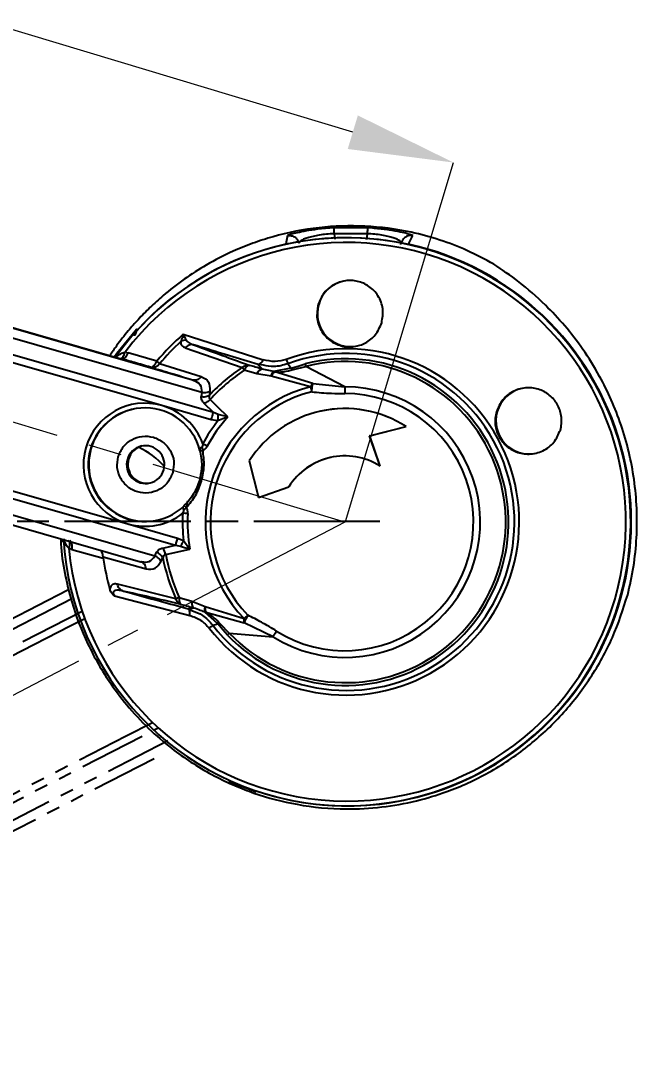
# Model space of a CAD drawing. Header units: millimetres. Extents: x 2301 to 4250, y 838 to 2217.
# Drawn here: x 3939.9 to 3998.5, y 1198 to 1297.4 of the extents above; entities that cross this region are included whole.
import ezdxf

# ---------------------------------------------------------------- set-up
doc = ezdxf.new("R2010")
doc.units = ezdxf.units.MM
for name, pattern in [('AM_ISO08W050', [18, 12, -1.5, 3, -1.5]), ('CENTER2', [28.575, 19.05, -3.175, 3.175, -3.175]), ('PHANTOM', [12.7, 6.35, -1.27, 1.27, -1.27, 1.27, -1.27])]:
    doc.linetypes.add(name, pattern=pattern)
for name, color, linetype, lineweight in [('AM_5', 3, 'Continuous', 25), ('AM_7', 4, 'AM_ISO08W050', 25), ('单点划线', 1, 'CENTER2', 13), ('标注', 3, 'Continuous', 13)]:
    doc.layers.add(name, color=color, linetype=linetype, lineweight=lineweight)
doc.styles.add('SLDTEXTSTYLE1', font='txt.shx', dxfattribs={"width": 0.7, "bigfont": 'gbcbig.shx'})
doc.dimstyles.new('SLDDIMSTYLE12$0', dxfattribs={"dimtxt": 12, "dimasz": 10, "dimexe": 0, "dimexo": 0.0625, "dimgap": 0.875, "dimtad": 1, "dimdec": 1, "dimlfac": 1.8, "dimrnd": 1e-09, "dimzin": 12, "dimdsep": 46, "dimtxsty": 'SLDTEXTSTYLE1', "dimcen": 0.09, "dimdle": 8.16, "dimclrd": 3, "dimclre": 3, "dimadec": 0, "dimazin": 3, "dimtfac": 1, "dimtdec": 1, "dimtofl": 0, "dimtmove": 0, "dimatfit": 3, "dimfxl": 0, "dimfrac": 2, "dimtolj": 1, "dimlwd": 5, "dimlwe": 5, "dimarcsym": 0})
doc.dimstyles.new('SLDDIMSTYLE12$2', dxfattribs={"dimtxt": 12, "dimasz": 10, "dimexe": 0, "dimexo": 0.0625, "dimgap": 0.875, "dimtad": 1, "dimdec": 1, "dimlfac": 1.8, "dimrnd": 1e-09, "dimzin": 12, "dimdsep": 46, "dimtxsty": 'SLDTEXTSTYLE1', "dimcen": 0.09, "dimdle": 8.16, "dimclrd": 3, "dimclre": 3, "dimadec": 0, "dimazin": 3, "dimtfac": 1, "dimtdec": 1, "dimtofl": 0, "dimtmove": 0, "dimatfit": 3, "dimfxl": 0, "dimfrac": 2, "dimtolj": 1, "dimlwd": 5, "dimlwe": 5, "dimarcsym": 0})

# ---------------------------------------------------------------- blocks, each defined once
blk = doc.blocks.new('*D69')
at = {"layer": 'Defpoints', "color": 0, "transparency": 16777216}
for p in [(3727.267, 1323.032), (3728.403, 1258.172), (3970.682, 1249.718), (3970.682, 1249.718), (3745.391, 1132.299)]:
    blk.add_point(p, dxfattribs=at)
at = {"layer": '标注', "color": 3, "linetype": 'Continuous', "lineweight": 5, "transparency": 16777216}
blk.add_arc((3970.682, 1249.718), 242.426, 165.60197, 205.16456, dxfattribs=at)
at = {"layer": '标注', "color": 3, "transparency": 16777216}
for points in [[(3734.265, 1310.447), (3737.476, 1309.551), (3738.556, 1319.632)], [(3752.758, 1147.374), (3749.771, 1145.894), (3755.703, 1137.673)]]:
    blk.add_solid(points, dxfattribs=at)
at = {"layer": '标注', "color": 0, "transparency": 16777216, "insert": (3735.174, 1227.526), "char_height": 10, "attachment_point": 5, "rotation": 275.38327, "style": 'SLDTEXTSTYLE1'}
blk.add_mtext('\\A1;60%%D', dxfattribs=at)
blk = doc.blocks.new('*D76')
at = {"layer": 'AM_5', "color": 3, "linetype": 'Continuous', "lineweight": 5, "transparency": 16777216}
blk.add_arc((3970.773, 1249.79), 210.812, 165.97795, 177.28188, dxfattribs=at)
at = {"layer": 'AM_5', "color": 3, "transparency": 16777216}
for points in [[(3764.636, 1301.311), (3767.85, 1300.427), (3768.896, 1310.511)], [(3761.865, 1259.748), (3758.533, 1259.827), (3759.962, 1249.79)]]:
    blk.add_solid(points, dxfattribs=at)
at = {"layer": 'Defpoints', "color": 0, "transparency": 16777216}
for p in [(3727.267, 1323.032), (3763.948, 1290.593), (3738.497, 1249.79), (3970.879, 1249.758), (3974.027, 1249.79)]:
    blk.add_point(p, dxfattribs=at)
at = {"layer": 'AM_5', "color": 0, "transparency": 16777216, "insert": (3755.405, 1281.478), "char_height": 12, "attachment_point": 5, "rotation": 81.62991, "style": 'SLDTEXTSTYLE1'}
blk.add_mtext('\\A1;15%%D', dxfattribs=at)
blk = doc.blocks.new('*D59')
at = {"layer": 'AM_5', "color": 3, "linetype": 'Continuous', "lineweight": 5, "transparency": 16777216}
for p, q in [((3781.387, 1307.769), (3791.403, 1341.021)), ((3971.439, 1286.797), (3800.978, 1338.138))]:
    blk.add_line(p, q, dxfattribs=at)
at = {"layer": 'AM_5', "color": 3, "lineweight": 5, "transparency": 16777216}
blk.add_line((3970.735, 1249.786), (3981.014, 1283.913), dxfattribs=at)
at = {"layer": 'AM_5', "color": 3, "transparency": 16777216}
for points in [[(3801.458, 1339.733), (3800.497, 1336.542), (3791.403, 1341.021)], [(3971.92, 1288.393), (3970.958, 1285.201), (3981.014, 1283.913)]]:
    blk.add_solid(points, dxfattribs=at)
at = {"layer": 'Defpoints', "color": 0, "transparency": 16777216}
for p in [(3791.403, 1341.021), (3781.369, 1307.709), (3970.717, 1249.726)]:
    blk.add_point(p, dxfattribs=at)
at = {"layer": 'AM_5', "color": 0, "transparency": 16777216, "insert": (3886.369, 1319.599), "char_height": 12, "attachment_point": 5, "rotation": 343.23837, "style": 'SLDTEXTSTYLE1'}
blk.add_mtext('\\A1;225', dxfattribs=at)

msp = doc.modelspace()

# ---------------------------------------------------------------- linework, layer by layer
at = {"color": 7, "linetype": 'Continuous', "lineweight": 25}
for p, q in [((3965.277, 1276.992), (3965.226, 1276.961)), ((3969.629, 1277.702), (3968.086, 1277.562)), ((3972.846, 1277.702), (3969.629, 1277.702)), ((3972.803, 1277.147), (3969.655, 1277.147)), ((3969.655, 1277.147), (3969.724, 1276.62)), ((3972.803, 1277.147), (3972.736, 1276.581)), ((3973.344, 1277.668), (3972.846, 1277.702)), ((3977.151, 1276.961), (3976.967, 1277.048)), ((3965.199, 1276.156), (3965.187, 1276.153)), ((3968.196, 1270.425), (3968.143, 1270.414)), ((3937.176, 1268.725), (3956.212, 1263.267)), ((3949.41, 1265.229), (3937.2, 1268.731)), ((3936.901, 1267.855), (3957.071, 1262.07)), ((3955.316, 1267.58), (3955.238, 1267.294)), ((3955.316, 1267.58), (3962.903, 1265.167)), ((3955.316, 1267.58), (3955.438, 1267.345)), ((3958.186, 1260.149), (3936.459, 1266.379)), ((3955.503, 1266.31), (3960.932, 1264.441)), ((3953.284, 1260.804), (3936.257, 1265.687)), ((3948.929, 1265.367), (3948.942, 1265.405)), ((3949.324, 1265.275), (3949.48, 1265.244)), ((3949.48, 1265.244), (3949.41, 1265.229)), ((3949.78, 1265.898), (3950.091, 1265.834)), ((3952.802, 1265.032), (3950.091, 1265.834)), ((3962.442, 1264.701), (3959.293, 1265.663)), ((3952.203, 1264.456), (3952.435, 1264.387)), ((3953.074, 1264.797), (3957.036, 1263.557)), ((3962.329, 1263.809), (3961.112, 1264.164)), ((3962.957, 1264.636), (3962.442, 1264.701)), ((3963.939, 1264.06), (3962.829, 1264.263)), ((3965.562, 1264.354), (3963.939, 1264.06)), ((3965.562, 1264.354), (3965.263, 1264.777)), ((3965.562, 1264.354), (3966.231, 1264.564)), ((3965.792, 1264.234), (3966.963, 1264.521)), ((3966.231, 1264.564), (3966.904, 1264.776)), ((3970.671, 1262.584), (3966.963, 1264.521)), ((3956.212, 1263.267), (3956.315, 1263.197)), ((3956.212, 1263.267), (3956.429, 1263.24)), ((3956.415, 1263.243), (3956.401, 1263.198)), ((3963.684, 1263.588), (3962.329, 1263.809)), ((3967.418, 1262.579), (3963.684, 1263.588)), ((3967.626, 1262.907), (3964.011, 1264.003)), ((3957.071, 1262.07), (3957.032, 1261.67)), ((3957.851, 1262.198), (3957.822, 1261.807)), ((3967.626, 1262.907), (3970.671, 1262.584)), ((3957.984, 1259.456), (3953.284, 1260.804)), ((3958.186, 1260.149), (3957.315, 1261.004)), ((3958.637, 1259.965), (3958.186, 1260.149)), ((3968.419, 1260.278), (3968.41, 1260.276)), ((3985.167, 1260.227), (3985.096, 1260.212)), ((3958.617, 1259.351), (3957.984, 1259.456)), ((3959.558, 1259.722), (3958.617, 1259.351)), ((3959.558, 1259.722), (3958.637, 1259.965)), ((3973.038, 1257.936), (3976.519, 1258.804)), ((3973.047, 1257.938), (3976.528, 1258.806)), ((3976.528, 1258.806), (3976.519, 1258.804)), ((3973.047, 1257.938), (3973.038, 1257.936)), ((3974.031, 1255.054), (3973.038, 1257.936)), ((3974.04, 1255.056), (3973.047, 1257.938)), ((3946.486, 1256.67), (3946.54, 1256.681)), ((3956.898, 1256.576), (3956.926, 1256.513)), ((3957.087, 1256.862), (3957.172, 1256.54)), ((3950, 1255.689), (3950.116, 1255.714)), ((3961.596, 1255.555), (3962.463, 1252.075)), ((3933.033, 1254.44), (3950.06, 1249.557)), ((3974.04, 1255.056), (3974.031, 1255.054)), ((3932.838, 1253.749), (3954.565, 1247.518)), ((3952.606, 1246.498), (3932.436, 1252.282)), ((3962.463, 1252.075), (3965.346, 1253.067)), ((3962.472, 1252.076), (3965.355, 1253.069)), ((3965.355, 1253.069), (3965.346, 1253.067)), ((3932.215, 1251.423), (3951.262, 1245.961)), ((3955.616, 1251.113), (3955.374, 1250.885)), ((3962.472, 1252.076), (3962.463, 1252.075)), ((3950.06, 1249.557), (3954.759, 1248.209)), ((3943.855, 1248.144), (3943.876, 1247.817)), ((3954.759, 1248.209), (3955.352, 1247.963)), ((3944.727, 1247.124), (3944.429, 1247.237)), ((3954.565, 1247.518), (3955.044, 1247.434)), ((3955.044, 1247.434), (3955.952, 1247.148)), ((3955.352, 1247.963), (3955.952, 1247.148)), ((3944.727, 1247.124), (3947.7, 1246.283)), ((3947.687, 1246.438), (3951.797, 1245.285)), ((3952.606, 1246.498), (3952.784, 1246.854)), ((3953.199, 1245.976), (3953.38, 1246.318)), ((3951.251, 1245.964), (3951.383, 1245.966)), ((3951.457, 1245.917), (3951.443, 1245.873)), ((3954.623, 1242.435), (3949.055, 1243.822)), ((3948.775, 1242.718), (3955.931, 1240.853)), ((3954.921, 1242.572), (3956.14, 1242.223)), ((3956.14, 1242.223), (3957.404, 1241.687)), ((3996.831, 1242.318), (3996.819, 1242.315)), ((3955.854, 1241.427), (3955.786, 1241.485)), ((3955.786, 1241.485), (3956.205, 1241.291)), ((3957.404, 1241.687), (3961.101, 1240.55)), ((3957.464, 1241.165), (3961.105, 1240.165)), ((3945.96, 1240.542), (3944.552, 1239.819)), ((3958.595, 1240.055), (3957.373, 1241.157)), ((3958.136, 1239.922), (3958.595, 1240.055)), ((3959.085, 1239.484), (3958.595, 1240.055)), ((3959.693, 1239.167), (3958.853, 1240.031)), ((3959.51, 1238.988), (3959.085, 1239.484)), ((3963.858, 1238.823), (3961.105, 1240.165)), ((3959.693, 1239.167), (3963.858, 1238.823)), ((3949.897, 1229.411), (3952.385, 1230.689)), ((3959.66, 1225.091), (3962.245, 1224.066)), ((3962.253, 1224.168), (3962.251, 1224.164)), ((3976.545, 1223.361), (3976.558, 1223.364))]:
    msp.add_line(p, q, dxfattribs=at)
at = {"color": 7, "linetype": 'PHANTOM', "lineweight": 25}
for p, q in [((3927.386, 1234.573), (3945.002, 1243.618)), ((3927.781, 1233.749), (3945.258, 1242.723)), ((3945.717, 1241.228), (3928.468, 1232.371)), ((3944.552, 1239.819), (3928.795, 1231.728)), ((3934.14, 1221.32), (3949.897, 1229.411)), ((3934.471, 1220.683), (3952.94, 1230.166)), ((3953.847, 1228.923), (3935.181, 1219.339)), ((3935.608, 1218.561), (3953.234, 1227.611))]:
    msp.add_line(p, q, dxfattribs=at)
at = {"color": 7, "linetype": 'Continuous', "lineweight": 25, "flags": 128}
for points in [[(3965.226, 1276.961), (3965.141, 1276.508), (3965.075, 1276.152)], [(3976.726, 1276.152), (3976.964, 1276.605), (3977.151, 1276.961)], [(3965.281, 1276.173), (3965.254, 1276.173), (3965.075, 1276.152)], [(3976.178, 1276.531), (3975.986, 1276.165), (3975.97, 1276.135)], [(3950.907, 1268.08), (3949.015, 1265.764), (3948.722, 1265.355)], [(3950.968, 1268.011), (3950.934, 1268.05), (3950.907, 1268.08)], [(3952.203, 1264.456), (3952.276, 1264.449), (3952.355, 1264.468), (3952.436, 1264.511), (3952.517, 1264.577), (3952.597, 1264.666), (3952.672, 1264.773), (3952.742, 1264.896), (3952.802, 1265.032)], [(3959.558, 1259.722), (3958.614, 1260.647), (3957.871, 1261.374)], [(3953.375, 1247.262), (3954.041, 1247.405), (3954.565, 1247.518)], [(3953.651, 1246.655), (3954.94, 1246.931), (3955.952, 1247.148)], [(3962.251, 1224.164), (3962.248, 1224.109), (3962.245, 1224.066)]]:
    msp.add_lwpolyline(points, dxfattribs=at)
at = {"color": 7, "linetype": 'Continuous', "lineweight": 25}
for centre, radius, start, end in [((3970.859, 1249.757), 26.549, 185.44631, 142.55572), ((3970.866, 1249.758), 26.999, 343.99795, 144.37216), ((3970.9, 1249.767), 27.021, 102.44988, 137.53256), ((3970.9, 1249.765), 27.023, 251.33315, 77.54961), ((3970.878, 1249.76), 27, 343.99967, 102.14019), ((3971.224, 1269.557), 3.15, 102.14289, 164.00219), ((3971.224, 1269.557), 3.15, 163.99967, 282.14019), ((3970.842, 1249.754), 23.64, 131.05303, 139.73783), ((3955.584, 1266.03), 0.996, 89.51081, 119.80629), ((3955.674, 1265.997), 1.368, 99.92431, 108.57758), ((3970.838, 1249.753), 23.278, 132.57575, 139.73778), ((3970.8, 1249.744), 16.468, 217.80792, 110.19454), ((3931.582, 1240.145), 32.705, 48.9186, 49.54784), ((3970.793, 1249.742), 16.02, 217.80792, 110.19454), ((3970.723, 1249.727), 15.526, 223.76375, 104.2387), ((3962.286, 1265.317), 0.635, 284.25693, 346.38415), ((3952.397, 1265.243), 0.81, 256.13749, 326.65871), ((3970.721, 1249.728), 17.673, 123.62673, 136.87996), ((3970.718, 1249.727), 17.341, 123.6355, 137.80261), ((3970.717, 1249.726), 15.265, 223.76387, 104.23864), ((3983.216, 1278.73), 26.472, 212.6677, 213.38343), ((3962.935, 1263.643), 0.628, 99.68998, 164.75306), ((3964.549, 1263.24), 0.933, 125.1911, 158.08506), ((3970.693, 1249.72), 13.27, 104.28896, 223.71352), ((3970.691, 1249.72), 12.79, 104.28897, 223.71351), ((3970.693, 1249.72), 12.863, 237.90451, 90.09862), ((3968.526, 1262.104), 1.206, 138.28952, 156.79982), ((4041.825, 1281.048), 76.665, 193.93929, 194.29763), ((3988.195, 1259.359), 3.15, 102.14289, 164.00219), ((3970.691, 1249.72), 12.227, 237.90204, 90.10104), ((3951.672, 1255.18), 5.85, 74.0024, 254.00006), ((3951.677, 1255.182), 5.4, 14.63064, 164.00143), ((3951.73, 1255.193), 5.4, 102.1429, 164.00218), ((3951.672, 1255.18), 5.85, 19.98893, 73.99815), ((3970.682, 1249.719), 10.799, 57.28113, 147.28505), ((3970.691, 1249.721), 10.799, 57.2812, 102.14227), ((3988.195, 1259.359), 3.15, 163.99967, 282.14019), ((3970.705, 1249.723), 15.453, 141.46177, 151.14852), ((3970.703, 1249.723), 14.974, 138.10256, 151.14854), ((3901.121, 1155.423), 116.172, 60.91799, 61.15396), ((3951.677, 1255.181), 5.4, 163.9984, 313.36529), ((3951.73, 1255.193), 5.4, 163.99975, 282.14011), ((3951.73, 1255.193), 1.8, 343.99745, 164.00009), ((3951.846, 1255.218), 1.8, 104.03604, 164.00205), ((3948.161, 1250.376), 7.084, 40.83204, 65.81779), ((3951.73, 1255.193), 1.8, 163.99745, 344.00009), ((3951.847, 1255.218), 1.8, 163.99943, 280.24751), ((3970.682, 1249.718), 6.299, 57.88144, 147.88541), ((3970.691, 1249.72), 6.3, 102.14271, 147.88527), ((3951.672, 1255.18), 5.849, 253.99862, 308.0114), ((3970.706, 1249.723), 15.455, 176.85372, 186.53999), ((3970.704, 1249.723), 14.975, 176.85373, 189.89901), ((3970.866, 1249.756), 26.999, 183.43897, 344.001), ((3952.295, 1246.405), 1.378, 10.4509, 38.42547), ((3970.842, 1249.752), 23.401, 188.52543, 195.91771), ((3952.437, 1245.867), 1.045, 25.50508, 70.60837), ((3970.723, 1249.727), 17.675, 191.12072, 204.365), ((3970.719, 1249.726), 17.343, 190.19887, 204.3629), ((4001.987, 1138.915), 113.842, 114.42078, 114.58603), ((3970.879, 1249.758), 26.998, 282.14308, 344.002), ((3962.264, 1240.37), 1.177, 171.18744, 190.00395), ((4061.815, 1135.884), 145.252, 133.70869, 133.89737), ((4003.518, 1220.387), 46.798, 154.02865, 154.99957)]:
    msp.add_arc(centre, radius, start, end, dxfattribs=at)
for points, knots in [([(3984.858, 1274.242), (3984.013, 1274.698), (3982.388, 1275.575), (3979.737, 1276.583), (3976.533, 1277.46), (3972.651, 1277.974), (3968.152, 1277.829), (3964.587, 1277.119), (3961.908, 1276.252), (3959.765, 1275.381), (3957.566, 1274.249), (3955.354, 1272.828), (3953.587, 1271.453), (3952.147, 1270.146), (3951.049, 1269.025), (3949.991, 1267.817), (3949.085, 1266.679), (3948.538, 1265.859), (3948.326, 1265.54)], [0, 0, 0, 0, 0.071614, 0.137643, 0.2038, 0.304372, 0.402157, 0.504692, 0.552104, 0.600982, 0.671215, 0.734097, 0.799434, 0.84332, 0.885298, 0.922253, 0.969711, 1, 1, 1, 1]), ([(3965.226, 1276.961), (3965.361, 1276.972), (3965.632, 1276.996), (3965.978, 1276.815), (3966.214, 1276.553), (3966.274, 1276.348), (3966.304, 1276.246)], [0, 0, 0, 0, 0.279995, 0.558141, 0.780004, 1, 1, 1, 1]), ([(3968.086, 1277.562), (3967.716, 1277.51), (3966.968, 1277.405), (3966.134, 1277.231), (3965.523, 1277.08), (3965.36, 1277.022), (3965.277, 1276.992)], [0, 0, 0, 0, 0.246705, 0.499768, 0.746875, 1, 1, 1, 1]), ([(3969.655, 1277.147), (3969.413, 1277.133), (3968.928, 1277.106), (3968.242, 1277.012), (3967.637, 1276.891), (3966.97, 1276.707), (3966.401, 1276.463), (3966.337, 1276.319), (3966.304, 1276.246)], [0, 0, 0, 0, 0.121685, 0.243639, 0.366587, 0.490871, 0.742797, 1, 1, 1, 1]), ([(3969.629, 1277.702), (3969.629, 1277.693), (3969.629, 1277.674), (3969.634, 1277.553), (3969.643, 1277.376), (3969.651, 1277.222), (3969.655, 1277.147)], [0, 0, 0, 0, 0.244843, 0.500126, 0.755342, 1, 1, 1, 1]), ([(3972.846, 1277.702), (3972.845, 1277.692), (3972.841, 1277.673), (3972.831, 1277.553), (3972.819, 1277.378), (3972.809, 1277.223), (3972.804, 1277.147)], [0, 0, 0, 0, 0.250675, 0.498046, 0.75107, 1, 1, 1, 1]), ([(3976.073, 1276.246), (3976.051, 1276.318), (3976.007, 1276.463), (3975.462, 1276.706), (3974.81, 1276.891), (3974.213, 1277.011), (3973.532, 1277.106), (3973.047, 1277.133), (3972.804, 1277.147)], [0, 0, 0, 0, 0.2566918, 0.5084306, 0.6328147, 0.7558991, 0.878044, 1, 1, 1, 1]), ([(3976.967, 1277.048), (3976.827, 1277.091), (3976.551, 1277.174), (3975.734, 1277.354), (3974.667, 1277.54), (3973.783, 1277.625), (3973.344, 1277.668)], [0, 0, 0, 0, 0.249103, 0.4902, 0.747282, 1, 1, 1, 1]), ([(3977.151, 1276.961), (3977.092, 1276.97), (3976.973, 1276.989), (3976.791, 1276.972), (3976.617, 1276.921), (3976.457, 1276.837), (3976.319, 1276.721), (3976.225, 1276.616), (3976.19, 1276.546), (3976.182, 1276.529)], [0, 0, 0, 0, 0.157001, 0.317201, 0.477389, 0.634354, 0.791344, 0.95154, 1, 1, 1, 1]), ([(3997.587, 1242.807), (3997.787, 1243.694), (3998.187, 1245.468), (3998.463, 1248.239), (3998.484, 1251.023), (3998.231, 1253.773), (3997.723, 1256.439), (3996.986, 1258.984), (3996.044, 1261.388), (3994.83, 1263.824), (3993.333, 1266.215), (3991.581, 1268.469), (3989.516, 1270.663), (3987.172, 1272.687), (3985.641, 1273.716), (3984.858, 1274.242)], [0, 0, 0, 0, 0.062795, 0.125598, 0.188079, 0.250577, 0.312656, 0.374699, 0.437276, 0.500939, 0.582011, 0.664997, 0.750798, 0.872476, 1, 1, 1, 1]), ([(3974.189, 1268.675), (3974.262, 1269.118), (3974.405, 1269.983), (3974.001, 1271.052), (3973.471, 1271.738), (3972.997, 1272.145), (3972.469, 1272.444), (3971.904, 1272.633), (3971.322, 1272.713), (3970.738, 1272.685), (3970.165, 1272.549), (3969.433, 1272.221), (3968.61, 1271.539), (3968.304, 1270.801), (3968.143, 1270.414)], [0, 0, 0, 0, 0.14541, 0.284368, 0.350018, 0.411321, 0.470123, 0.526984, 0.581626, 0.63657, 0.692262, 0.749136, 0.868448, 1, 1, 1, 1]), ([(3968.143, 1270.414), (3968.071, 1269.968), (3967.928, 1269.075), (3968.412, 1267.827), (3969.168, 1267.027), (3969.903, 1266.627), (3970.459, 1266.449), (3971.025, 1266.376), (3971.587, 1266.405), (3972.139, 1266.533), (3972.866, 1266.847), (3973.704, 1267.522), (3974.021, 1268.276), (3974.189, 1268.675)], [0, 0, 0, 0, 0.142632, 0.285482, 0.416144, 0.474738, 0.529504, 0.581677, 0.633855, 0.685856, 0.741015, 0.862575, 1, 1, 1, 1]), ([(3950.907, 1268.08), (3950.863, 1268.027), (3950.778, 1267.922), (3950.7, 1267.737), (3950.666, 1267.577), (3950.674, 1267.482), (3950.677, 1267.452)], [0, 0, 0, 0, 0.300141, 0.584582, 0.869012, 1, 1, 1, 1]), ([(3950.968, 1268.011), (3950.927, 1267.959), (3950.843, 1267.854), (3950.77, 1267.689), (3950.754, 1267.578), (3950.747, 1267.535)], [0, 0, 0, 0, 0.37231, 0.754124, 1, 1, 1, 1]), ([(3955.238, 1267.294), (3955.211, 1267.211), (3955.165, 1267.069), (3955.111, 1266.946), (3955.088, 1266.894)], [0, 0, 0, 0, 0.583032, 1, 1, 1, 1]), ([(3955.592, 1267.026), (3955.568, 1267.078), (3955.523, 1267.176), (3955.465, 1267.291), (3955.438, 1267.345)], [0, 0, 0, 0, 0.53648, 1, 1, 1, 1]), ([(3955.592, 1267.026), (3955.622, 1266.981), (3955.691, 1266.877), (3955.929, 1266.722), (3956.154, 1266.637), (3956.305, 1266.58)], [0, 0, 0, 0, 0.20311, 0.46478, 1, 1, 1, 1]), ([(3955.088, 1266.894), (3955.087, 1266.822), (3955.084, 1266.667), (3955.21, 1266.451), (3955.387, 1266.366), (3955.503, 1266.31)], [0, 0, 0, 0, 0.232005, 0.497982, 1, 1, 1, 1]), ([(3956.305, 1266.58), (3956.236, 1266.592), (3956.096, 1266.616), (3955.877, 1266.572), (3955.67, 1266.473), (3955.558, 1266.364), (3955.503, 1266.31)], [0, 0, 0, 0, 0.245495, 0.5, 0.754505, 1, 1, 1, 1]), ([(3956.305, 1266.58), (3957.308, 1266.21), (3959.031, 1265.574), (3960.866, 1264.908), (3961.633, 1264.63)], [0, 0, 0, 0, 0.582075, 1, 1, 1, 1]), ([(3959.293, 1265.663), (3959.226, 1265.683), (3958.216, 1265.992), (3957.228, 1266.296), (3956.305, 1266.58)], [0, 0, 0, 0, 0.066202, 1, 1, 1, 1]), ([(3948.942, 1265.405), (3949.081, 1265.527), (3949.327, 1265.741), (3949.644, 1265.851), (3949.78, 1265.898)], [0, 0, 0, 0, 0.568421, 1, 1, 1, 1]), ([(3949.324, 1265.275), (3949.368, 1265.279), (3949.457, 1265.289), (3949.591, 1265.423), (3949.707, 1265.63), (3949.756, 1265.811), (3949.78, 1265.898)], [0, 0, 0, 0, 0.243227, 0.500002, 0.756776, 1, 1, 1, 1]), ([(3949.48, 1265.244), (3949.53, 1265.241), (3949.631, 1265.234), (3949.804, 1265.355), (3949.969, 1265.56), (3950.051, 1265.745), (3950.091, 1265.834)], [0, 0, 0, 0, 0.242333, 0.499939, 0.757578, 1, 1, 1, 1]), ([(3952.203, 1264.456), (3951.69, 1264.604), (3950.781, 1264.867), (3949.875, 1265.13), (3949.48, 1265.244)], [0, 0, 0, 0, 0.564291, 1, 1, 1, 1]), ([(3965.116, 1265.199), (3964.763, 1265.106), (3964.005, 1264.905), (3963.287, 1265.076), (3962.903, 1265.167)], [0, 0, 0, 0, 0.464448, 1, 1, 1, 1]), ([(3952.435, 1264.387), (3953.118, 1264.184), (3954.361, 1263.815), (3955.637, 1263.437), (3956.212, 1263.267)], [0, 0, 0, 0, 0.549506, 1, 1, 1, 1]), ([(3961.633, 1264.631), (3961.592, 1264.631), (3961.536, 1264.633), (3961.445, 1264.587), (3961.353, 1264.519), (3961.231, 1264.383), (3961.152, 1264.237), (3961.112, 1264.164)], [0, 0, 0, 0, 0.249845, 0.34197, 0.500327, 0.750165, 1, 1, 1, 1]), ([(3962.829, 1264.263), (3962.608, 1264.331), (3962.208, 1264.453), (3961.811, 1264.576), (3961.633, 1264.63)], [0, 0, 0, 0, 0.553091, 1, 1, 1, 1]), ([(3962.829, 1264.263), (3962.756, 1264.345), (3962.626, 1264.491), (3962.498, 1264.637), (3962.442, 1264.701)], [0, 0, 0, 0, 0.561755, 1, 1, 1, 1]), ([(3965.263, 1264.777), (3964.814, 1264.647), (3964.037, 1264.422), (3963.278, 1264.572), (3962.957, 1264.636)], [0, 0, 0, 0, 0.577506, 1, 1, 1, 1]), ([(3963.684, 1263.588), (3963.7, 1263.654), (3963.732, 1263.785), (3963.796, 1263.933), (3963.859, 1264.021), (3963.908, 1264.053), (3963.932, 1264.059), (3963.939, 1264.06), (3963.939, 1264.06)], [0, 0, 0, 0, 0.249882, 0.499769, 0.74966, 0.925548, 0.990893, 1, 1, 1, 1]), ([(3964.011, 1264.003), (3964.011, 1264.003), (3964.011, 1264.003), (3964.011, 1264.003), (3964.011, 1264.003), (3964, 1264.018), (3963.978, 1264.046), (3963.953, 1264.055), (3963.94, 1264.06)], [0, 0, 0, 0, 0.000033, 0.000106, 0.000368, 0.001362, 0.482016, 1, 1, 1, 1]), ([(3964.011, 1264.003), (3964.114, 1263.999), (3964.398, 1263.989), (3965, 1264.026), (3965.482, 1264.152), (3965.792, 1264.234)], [0, 0, 0, 0, 0.168568, 0.464004, 1, 1, 1, 1]), ([(3965.562, 1264.354), (3965.596, 1264.352), (3965.664, 1264.349), (3965.75, 1264.272), (3965.792, 1264.234)], [0, 0, 0, 0, 0.502158, 1, 1, 1, 1]), ([(3956.315, 1263.197), (3956.547, 1263.093), (3957.008, 1262.887), (3957.05, 1262.341), (3957.071, 1262.07)], [0, 0, 0, 0, 0.504897, 1, 1, 1, 1]), ([(3956.429, 1263.24), (3956.505, 1263.25), (3956.657, 1263.27), (3956.87, 1263.382), (3956.981, 1263.499), (3957.036, 1263.557)], [0, 0, 0, 0, 0.339566, 0.677179, 1, 1, 1, 1]), ([(3957.036, 1263.557), (3957.306, 1263.424), (3957.806, 1263.179), (3957.837, 1262.507), (3957.851, 1262.198)], [0, 0, 0, 0, 0.539506, 1, 1, 1, 1]), ([(3957.071, 1262.07), (3957.138, 1262.06), (3957.274, 1262.038), (3957.482, 1262.054), (3957.682, 1262.103), (3957.795, 1262.166), (3957.851, 1262.198)], [0, 0, 0, 0, 0.242489, 0.494409, 0.74924, 1, 1, 1, 1]), ([(3967.535, 1262.114), (3967.544, 1262.182), (3967.563, 1262.323), (3967.575, 1262.536), (3967.613, 1262.75), (3967.621, 1262.852), (3967.626, 1262.907)], [0, 0, 0, 0, 0.210087, 0.435471, 0.695444, 1, 1, 1, 1]), ([(3967.535, 1262.114), (3968.156, 1262.057), (3969.199, 1261.961), (3970.246, 1261.951), (3970.669, 1261.947)], [0, 0, 0, 0, 0.596197, 1, 1, 1, 1]), ([(3991.177, 1258.481), (3991.223, 1258.68), (3991.313, 1259.07), (3991.303, 1259.681), (3991.187, 1260.266), (3990.966, 1260.809), (3990.65, 1261.3), (3990.108, 1261.876), (3989.211, 1262.399), (3987.96, 1262.578), (3986.707, 1262.248), (3985.633, 1261.452), (3985.272, 1260.62), (3985.096, 1260.212)], [0, 0, 0, 0, 0.060853, 0.119333, 0.175829, 0.230775, 0.28479, 0.339989, 0.455018, 0.579343, 0.716565, 0.861272, 1, 1, 1, 1]), ([(3957.032, 1261.67), (3957.101, 1261.659), (3957.241, 1261.638), (3957.453, 1261.657), (3957.655, 1261.71), (3957.766, 1261.775), (3957.822, 1261.807)], [0, 0, 0, 0, 0.246503, 0.500005, 0.753505, 1, 1, 1, 1]), ([(3957.315, 1261.004), (3957.228, 1261.108), (3957.043, 1261.328), (3957.036, 1261.552), (3957.032, 1261.67)], [0, 0, 0, 0, 0.471381, 1, 1, 1, 1]), ([(3957.871, 1261.374), (3957.829, 1261.332), (3957.743, 1261.248), (3957.601, 1261.142), (3957.456, 1261.056), (3957.362, 1261.021), (3957.315, 1261.004)], [0, 0, 0, 0, 0.247453, 0.499968, 0.752499, 1, 1, 1, 1]), ([(3957.822, 1261.807), (3957.799, 1261.724), (3957.767, 1261.608), (3957.805, 1261.458), (3957.85, 1261.401), (3957.871, 1261.374)], [0, 0, 0, 0, 0.557877, 0.788978, 1, 1, 1, 1]), ([(3985.096, 1260.212), (3985.049, 1260.008), (3984.959, 1259.618), (3984.97, 1259.011), (3985.083, 1258.437), (3985.297, 1257.904), (3985.599, 1257.424), (3986.122, 1256.852), (3987.006, 1256.314), (3988.259, 1256.109), (3989.537, 1256.426), (3990.636, 1257.231), (3991.002, 1258.076), (3991.177, 1258.481)], [0, 0, 0, 0, 0.0639786, 0.1218211, 0.1774323, 0.2306963, 0.2827302, 0.3360924, 0.449634, 0.5803058, 0.7241629, 0.8675599, 1, 1, 1, 1]), ([(3958.617, 1259.351), (3958.619, 1259.408), (3958.622, 1259.521), (3958.627, 1259.685), (3958.632, 1259.837), (3958.636, 1259.922), (3958.637, 1259.965)], [0, 0, 0, 0, 0.250968, 0.504254, 0.755357, 1, 1, 1, 1]), ([(3957.169, 1257.18), (3957.167, 1257.113), (3957.163, 1257.017), (3957.134, 1256.916), (3957.109, 1256.876), (3957.094, 1256.866), (3957.087, 1256.862)], [0, 0, 0, 0, 0.587357, 0.834698, 0.924951, 1, 1, 1, 1]), ([(3956.901, 1256.545), (3956.993, 1256.064), (3957.167, 1255.146), (3956.959, 1254.16), (3956.86, 1253.691)], [0, 0, 0, 0, 0.52489, 1, 1, 1, 1]), ([(3957.087, 1256.862), (3957.054, 1256.844), (3956.987, 1256.807), (3956.919, 1256.726), (3956.884, 1256.641), (3956.896, 1256.575), (3956.901, 1256.545)], [0, 0, 0, 0, 0.2175, 0.445634, 0.745318, 1, 1, 1, 1]), ([(3957.172, 1256.54), (3957.137, 1256.531), (3957.064, 1256.513), (3956.976, 1256.506), (3956.918, 1256.51), (3956.906, 1256.534), (3956.901, 1256.545)], [0, 0, 0, 0, 0.217541, 0.446787, 0.743209, 1, 1, 1, 1]), ([(3957.058, 1253.633), (3957.165, 1254.127), (3957.379, 1255.118), (3957.241, 1256.065), (3957.172, 1256.54)], [0, 0, 0, 0, 0.498464, 1, 1, 1, 1]), ([(3957.588, 1256.948), (3957.535, 1256.863), (3957.453, 1256.732), (3957.303, 1256.598), (3957.215, 1256.559), (3957.172, 1256.54)], [0, 0, 0, 0, 0.491851, 0.753513, 1, 1, 1, 1]), ([(3956.86, 1253.691), (3956.696, 1253.242), (3956.35, 1252.296), (3955.717, 1251.614), (3955.384, 1251.256)], [0, 0, 0, 0, 0.47527, 1, 1, 1, 1]), ([(3955.616, 1251.113), (3955.928, 1251.479), (3956.546, 1252.207), (3956.889, 1253.16), (3957.058, 1253.633)], [0, 0, 0, 0, 0.504511, 1, 1, 1, 1]), ([(3957.059, 1253.633), (3957.029, 1253.641), (3956.971, 1253.658), (3956.907, 1253.677), (3956.867, 1253.689), (3956.862, 1253.691), (3956.86, 1253.691)], [0, 0, 0, 0, 0.249263, 0.504427, 0.75727, 1, 1, 1, 1]), ([(3955.374, 1250.885), (3955.356, 1250.916), (3955.32, 1250.979), (3955.303, 1251.076), (3955.317, 1251.176), (3955.361, 1251.227), (3955.384, 1251.256)], [0, 0, 0, 0, 0.205184, 0.419761, 0.680021, 1, 1, 1, 1]), ([(3955.616, 1251.113), (3955.59, 1251.14), (3955.534, 1251.198), (3955.469, 1251.247), (3955.414, 1251.271), (3955.395, 1251.261), (3955.384, 1251.256)], [0, 0, 0, 0, 0.228366, 0.478122, 0.715062, 1, 1, 1, 1]), ([(3955.752, 1250.544), (3955.752, 1250.643), (3955.752, 1250.797), (3955.697, 1250.992), (3955.642, 1251.073), (3955.616, 1251.113)], [0, 0, 0, 0, 0.48361, 0.750827, 1, 1, 1, 1]), ([(3955.681, 1251.195), (3955.677, 1251.251), (3955.666, 1251.432), (3955.722, 1251.606), (3955.761, 1251.726)], [0, 0, 0, 0, 0.31053, 1, 1, 1, 1]), ([(3955.274, 1250.571), (3955.307, 1250.629), (3955.355, 1250.712), (3955.384, 1250.813), (3955.385, 1250.861), (3955.377, 1250.877), (3955.374, 1250.885)], [0, 0, 0, 0, 0.578898, 0.832506, 0.924254, 1, 1, 1, 1]), ([(3943.661, 1248.14), (3943.666, 1247.975), (3943.696, 1246.891), (3944.022, 1244.879), (3944.771, 1241.679), (3946.142, 1238.101), (3948.074, 1234.734), (3950.176, 1231.992), (3952.208, 1229.867), (3954.277, 1228.121), (3956.299, 1226.712), (3958.231, 1225.591), (3960.166, 1224.671), (3962.749, 1223.67), (3966.268, 1222.746), (3970.38, 1222.361), (3974.192, 1222.569), (3977.396, 1223.144), (3980.825, 1224.18), (3984.445, 1225.832), (3988.147, 1228.31), (3991.409, 1231.356), (3994.116, 1234.862), (3996.263, 1238.711), (3997.146, 1241.443), (3997.587, 1242.807)], [0, 0, 0, 0, 0.0069046, 0.0451883, 0.0828349, 0.1397483, 0.1965027, 0.2340919, 0.2735044, 0.309768, 0.3380985, 0.3681057, 0.3953829, 0.4201908, 0.4742484, 0.534276, 0.5776485, 0.6202123, 0.6587127, 0.7146825, 0.7720212, 0.8288848, 0.8855884, 0.9428858, 1, 1, 1, 1]), ([(3944.429, 1247.237), (3944.334, 1247.356), (3944.126, 1247.619), (3944.032, 1247.932), (3943.981, 1248.103)], [0, 0, 0, 0, 0.454471, 1, 1, 1, 1]), ([(3944.371, 1248), (3944.406, 1247.974), (3944.476, 1247.92), (3944.519, 1247.74), (3944.509, 1247.504), (3944.456, 1247.324), (3944.429, 1247.237)], [0, 0, 0, 0, 0.240723, 0.496556, 0.754252, 1, 1, 1, 1]), ([(3944.727, 1247.124), (3944.74, 1247.221), (3944.768, 1247.421), (3944.737, 1247.68), (3944.654, 1247.873), (3944.563, 1247.919), (3944.519, 1247.941)], [0, 0, 0, 0, 0.242424, 0.500064, 0.757669, 1, 1, 1, 1]), ([(3952.784, 1246.854), (3952.858, 1246.96), (3952.985, 1247.143), (3953.26, 1247.227), (3953.375, 1247.262)], [0, 0, 0, 0, 0.582254, 1, 1, 1, 1]), ([(3955.352, 1247.963), (3955.324, 1247.915), (3955.267, 1247.818), (3955.185, 1247.677), (3955.108, 1247.545), (3955.065, 1247.471), (3955.044, 1247.434)], [0, 0, 0, 0, 0.247793, 0.5, 0.752208, 1, 1, 1, 1]), ([(3947.687, 1246.438), (3947.68, 1246.519), (3947.666, 1246.693), (3947.572, 1246.915), (3947.469, 1247.015), (3947.419, 1247.063)], [0, 0, 0, 0, 0.31238, 0.667721, 1, 1, 1, 1]), ([(3947.687, 1246.438), (3947.688, 1246.41), (3947.69, 1246.359), (3947.697, 1246.307), (3947.7, 1246.283)], [0, 0, 0, 0, 0.548534, 1, 1, 1, 1]), ([(3951.383, 1245.966), (3951.631, 1245.928), (3952.125, 1245.852), (3952.446, 1246.283), (3952.606, 1246.498)], [0, 0, 0, 0, 0.501046, 1, 1, 1, 1]), ([(3953.199, 1245.976), (3953.169, 1246.032), (3953.107, 1246.146), (3952.964, 1246.295), (3952.795, 1246.418), (3952.668, 1246.472), (3952.606, 1246.498)], [0, 0, 0, 0, 0.250761, 0.505592, 0.757512, 1, 1, 1, 1]), ([(3953.651, 1246.655), (3953.614, 1246.641), (3953.538, 1246.613), (3953.433, 1246.501), (3953.401, 1246.39), (3953.38, 1246.318)], [0, 0, 0, 0, 0.241397, 0.501809, 1, 1, 1, 1]), ([(3951.45, 1245.871), (3951.45, 1245.872), (3951.395, 1245.922), (3951.323, 1245.943), (3951.251, 1245.964)], [0, 0, 0, 0, 0.006595, 1, 1, 1, 1]), ([(3951.797, 1245.285), (3951.781, 1245.362), (3951.748, 1245.52), (3951.628, 1245.727), (3951.509, 1245.823), (3951.45, 1245.871)], [0, 0, 0, 0, 0.323526, 0.661877, 1, 1, 1, 1]), ([(3951.797, 1245.285), (3952.094, 1245.249), (3952.645, 1245.181), (3953.025, 1245.725), (3953.199, 1245.976)], [0, 0, 0, 0, 0.539075, 1, 1, 1, 1]), ([(3949.055, 1243.822), (3948.94, 1243.839), (3948.736, 1243.868), (3948.515, 1243.75), (3948.385, 1243.569), (3948.353, 1243.409), (3948.338, 1243.334)], [0, 0, 0, 0, 0.37521, 0.666986, 0.844772, 1, 1, 1, 1]), ([(3948.775, 1242.718), (3948.671, 1242.808), (3948.478, 1242.973), (3948.382, 1243.221), (3948.338, 1243.334)], [0, 0, 0, 0, 0.541683, 1, 1, 1, 1]), ([(3949.593, 1243.171), (3949.446, 1243.203), (3949.196, 1243.257), (3948.921, 1243.25), (3948.777, 1243.198), (3948.71, 1243.149), (3948.668, 1243.083), (3948.656, 1242.997), (3948.676, 1242.903), (3948.717, 1242.809), (3948.755, 1242.75), (3948.775, 1242.718)], [0, 0, 0, 0, 0.339255, 0.578347, 0.663574, 0.730427, 0.788996, 0.843609, 0.891048, 0.941203, 1, 1, 1, 1]), ([(3949.593, 1243.171), (3949.528, 1243.197), (3949.396, 1243.25), (3949.234, 1243.403), (3949.11, 1243.595), (3949.073, 1243.747), (3949.055, 1243.822)], [0, 0, 0, 0, 0.245495, 0.5, 0.754505, 1, 1, 1, 1]), ([(3949.593, 1243.171), (3950.776, 1242.85), (3952.819, 1242.296), (3954.906, 1241.725), (3955.786, 1241.485)], [0, 0, 0, 0, 0.578682, 1, 1, 1, 1]), ([(3955.118, 1241.907), (3954.099, 1242.142), (3952.206, 1242.579), (3950.419, 1242.984), (3949.593, 1243.171)], [0, 0, 0, 0, 0.5379635, 1, 1, 1, 1]), ([(3955.117, 1241.907), (3955.061, 1241.929), (3954.949, 1241.973), (3954.807, 1242.094), (3954.691, 1242.248), (3954.645, 1242.373), (3954.622, 1242.435)], [0, 0, 0, 0, 0.249989, 0.500011, 0.750008, 1, 1, 1, 1]), ([(3956.14, 1242.223), (3956.135, 1242.144), (3956.126, 1241.983), (3956.16, 1241.785), (3956.225, 1241.637), (3956.292, 1241.598), (3956.325, 1241.579)], [0, 0, 0, 0, 0.244617, 0.499999, 0.755381, 1, 1, 1, 1]), ([(3955.118, 1241.907), (3955.345, 1241.845), (3955.746, 1241.736), (3956.15, 1241.627), (3956.325, 1241.579)], [0, 0, 0, 0, 0.566945, 1, 1, 1, 1]), ([(3955.786, 1241.485), (3955.886, 1241.503), (3956.065, 1241.534), (3956.245, 1241.565), (3956.325, 1241.579)], [0, 0, 0, 0, 0.558226, 1, 1, 1, 1]), ([(3955.931, 1240.853), (3955.938, 1240.931), (3955.951, 1241.09), (3955.926, 1241.281), (3955.891, 1241.398), (3955.858, 1241.423), (3955.854, 1241.427)], [0, 0, 0, 0, 0.305842, 0.627107, 0.950502, 1, 1, 1, 1]), ([(3956.205, 1241.291), (3956.527, 1241.169), (3957.269, 1240.887), (3957.823, 1240.271), (3958.136, 1239.922)], [0, 0, 0, 0, 0.4334973, 1, 1, 1, 1]), ([(3956.325, 1241.579), (3956.53, 1241.517), (3956.882, 1241.411), (3957.228, 1241.232), (3957.373, 1241.157)], [0, 0, 0, 0, 0.580226, 1, 1, 1, 1]), ([(3957.404, 1241.687), (3957.383, 1241.623), (3957.341, 1241.495), (3957.318, 1241.338), (3957.325, 1241.231), (3957.349, 1241.181), (3957.365, 1241.164), (3957.37, 1241.159), (3957.372, 1241.158), (3957.373, 1241.157)], [0, 0, 0, 0, 0.249887, 0.499773, 0.749657, 0.925292, 0.975266, 0.990784, 1, 1, 1, 1]), ([(3957.373, 1241.157), (3957.386, 1241.154), (3957.405, 1241.15), (3957.435, 1241.155), (3957.452, 1241.161), (3957.461, 1241.164), (3957.464, 1241.165)], [0, 0, 0, 0, 0.497747, 0.757125, 0.91733, 1, 1, 1, 1]), ([(3957.404, 1241.687), (3957.398, 1241.578), (3957.385, 1241.361), (3957.438, 1241.231), (3957.464, 1241.165)], [0, 0, 0, 0, 0.5000016, 1, 1, 1, 1]), ([(3958.853, 1240.031), (3958.646, 1240.251), (3958.305, 1240.614), (3957.843, 1240.941), (3957.586, 1241.097), (3957.497, 1241.147), (3957.464, 1241.165)], [0, 0, 0, 0, 0.504339, 0.834166, 0.937893, 1, 1, 1, 1]), ([(3955.931, 1240.853), (3956.304, 1240.726), (3957.002, 1240.488), (3957.539, 1239.916), (3957.79, 1239.649)], [0, 0, 0, 0, 0.53315, 1, 1, 1, 1]), ([(3964.194, 1239.362), (3963.723, 1239.648), (3962.828, 1240.191), (3961.891, 1240.659), (3961.447, 1240.881)], [0, 0, 0, 0, 0.525614, 1, 1, 1, 1]), ([(3958.595, 1240.055), (3958.624, 1240.037), (3958.683, 1240.002), (3958.796, 1240.021), (3958.853, 1240.031)], [0, 0, 0, 0, 0.5, 1, 1, 1, 1]), ([(3962.251, 1224.164), (3962.251, 1224.164), (3962.251, 1224.164), (3962.251, 1224.164), (3962.251, 1224.164)], [0, 0, 0, 0, 0.56, 1, 1, 1, 1])]:
    msp.add_open_spline(points, degree=3, knots=knots, dxfattribs=at)
for points in [[(3965.116, 1265.199), (3965.136, 1265.142), (3965.177, 1265.027), (3965.223, 1264.898), (3965.255, 1264.807), (3965.26, 1264.787), (3965.263, 1264.777)], [(3960.934, 1264.443), (3960.987, 1264.484), (3961.091, 1264.565), (3961.271, 1264.634), (3961.455, 1264.663), (3961.574, 1264.641), (3961.633, 1264.63)], [(3966.904, 1264.776), (3966.907, 1264.759), (3966.914, 1264.724), (3966.947, 1264.589), (3966.963, 1264.521)], [(3970.671, 1262.584), (3970.67, 1262.54), (3970.67, 1262.451), (3970.669, 1262.293), (3970.669, 1262.124), (3970.669, 1262.006), (3970.669, 1261.947)], [(3957.984, 1259.456), (3958.003, 1259.523), (3958.042, 1259.657), (3958.097, 1259.846), (3958.147, 1260.017), (3958.173, 1260.105), (3958.186, 1260.149)], [(3949.135, 1255.937), (3949.271, 1256.266), (3949.544, 1256.923), (3950.392, 1257.614), (3951.415, 1257.946), (3952.494, 1257.856), (3953.456, 1257.361), (3954.148, 1256.537), (3954.501, 1255.501), (3954.384, 1254.8), (3954.326, 1254.449)], [(3954.326, 1254.449), (3954.189, 1254.12), (3953.916, 1253.463), (3953.068, 1252.771), (3952.045, 1252.44), (3950.967, 1252.53), (3950.005, 1253.025), (3949.312, 1253.848), (3948.96, 1254.884), (3949.077, 1255.586), (3949.135, 1255.937)], [(3955.752, 1250.544), (3955.677, 1250.549), (3955.528, 1250.557), (3955.359, 1250.566), (3955.274, 1250.571)], [(3954.759, 1248.209), (3954.74, 1248.142), (3954.702, 1248.009), (3954.649, 1247.82), (3954.601, 1247.649), (3954.577, 1247.562), (3954.565, 1247.518)], [(3954.921, 1242.572), (3954.916, 1242.489), (3954.906, 1242.324), (3954.942, 1242.121), (3955.011, 1241.969), (3955.082, 1241.927), (3955.117, 1241.907)], [(3957.79, 1239.649), (3957.837, 1239.686), (3957.933, 1239.76), (3958.039, 1239.844), (3958.114, 1239.903), (3958.129, 1239.915), (3958.136, 1239.922)], [(3963.858, 1238.823), (3963.881, 1238.861), (3963.927, 1238.935), (3964.01, 1239.069), (3964.1, 1239.212), (3964.162, 1239.312), (3964.194, 1239.362)], [(3959.51, 1238.988), (3959.522, 1239), (3959.545, 1239.024), (3959.644, 1239.119), (3959.693, 1239.167)]]:
    msp.add_open_spline(points, degree=3, dxfattribs=at)
at = {"layer": 'AM_7'}
msp.add_line((3974.027, 1249.79), (3738.497, 1249.79), dxfattribs=at)
at = {"layer": '单点划线'}
for q in [(3727.267, 1323.032), (3745.391, 1132.299)]:
    msp.add_line((3970.682, 1249.718), q, dxfattribs=at)

# ---------------------------------------------------------------- dimensions: what is measured, and where the dimension line sits
at = {"layer": 'AM_5'}
dim = msp.add_linear_dim(base=(3791.403, 1341.021), p1=(3970.717, 1249.726), p2=(3781.369, 1307.709), angle=163.23837, text='225', dimstyle='SLDDIMSTYLE12$0', override={"dimlfac": 1, "dimpost": ''}, dxfattribs=at)
dim.commit()
dim.dimension.update_dxf_attribs({"geometry": '*D59', "text_midpoint": (3884.387, 1313.016), "dimtype": 160})
dim = msp.add_angular_dim_2l(base=(3763.948, 1290.593), line1=((3970.879, 1249.758), (3727.267, 1323.032)), line2=((3974.027, 1249.79), (3738.497, 1249.79)), text='15%%D', dimstyle='SLDDIMSTYLE12$2', override={"dimlfac": 1}, dxfattribs=at)
dim.commit()
dim.dimension.update_dxf_attribs({"geometry": '*D76', "text_midpoint": (3755.405, 1281.478)})
at = {"layer": '标注'}
dim = msp.add_angular_dim_2l(base=(3728.403, 1258.172), line1=((3970.682, 1249.718), (3727.267, 1323.032)), line2=((3970.682, 1249.718), (3745.391, 1132.299)), text='60%%D', dimstyle='SLDDIMSTYLE12$2', override={"dimtxt": 10, "dimadec": 3, "dimtdec": 3, "dimtzin": 0}, dxfattribs=at)
dim.commit()
dim.dimension.update_dxf_attribs({"geometry": '*D69', "text_midpoint": (3735.174, 1227.526)})

doc.saveas('drawing.dxf')
